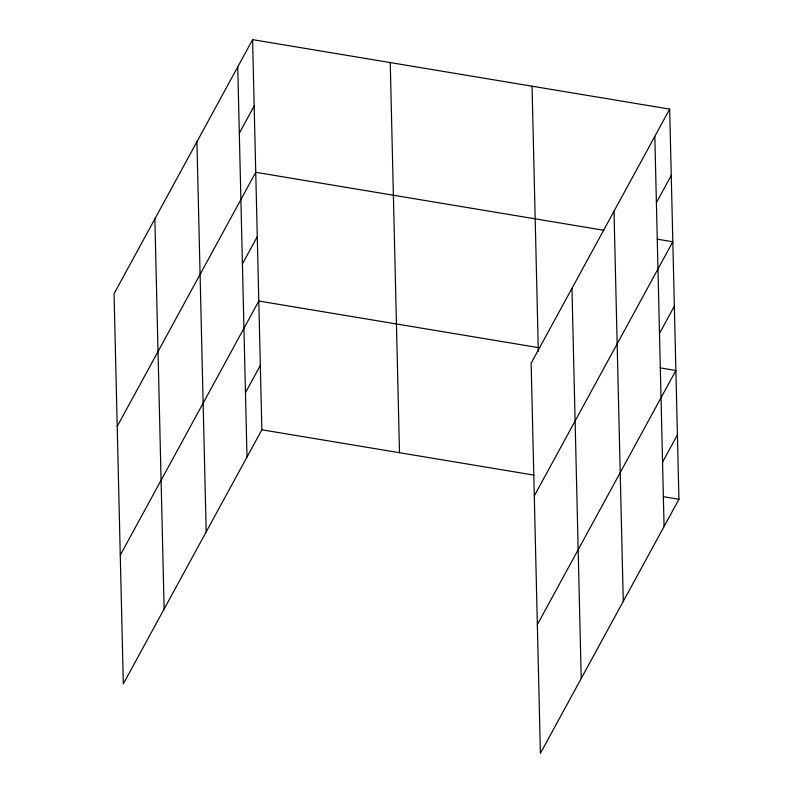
<?xml version="1.0" encoding="UTF-8"?>
<svg xmlns="http://www.w3.org/2000/svg" width="793" height="793" viewBox="0 0 793 793"><rect width="100%" height="100%" fill="white"/><g stroke="black" fill="none" stroke-linecap="round" stroke-linejoin="round"><path stroke-width="1.19" d="M252.6 39.65L114.063 293.737L123.321 683.883L261.859 429.796L252.6 39.65L669.679 109.117L678.937 499.263L540.4 753.35L531.141 363.204L669.679 109.117M239.317 133.214L254.176 105.975M117.215 426.386L255.742 172.299L604.008 230.307M242.42 263.92L257.269 236.671M120.268 555.14L258.805 301.043L538.249 347.592M245.473 392.664L260.332 365.424M656.396 202.681L671.255 175.441M534.294 495.853L672.821 241.766L657.129 239.149M659.498 333.387L674.357 306.138M537.347 624.606L675.884 370.509L660.182 367.902M662.551 462.131L677.41 434.891M261.859 429.796L534.085 475.136M663.245 496.646L678.937 499.263M654.82 136.356L664.078 526.502M614.01 211.216L623.268 601.362M571.961 288.345L581.219 678.491M532.044 86.189L538.328 351.299M390.235 62.578L399.494 452.724M237.741 66.89L247 457.036M196.932 141.749L206.19 531.895M154.873 218.878L164.141 609.024"/></g></svg>
